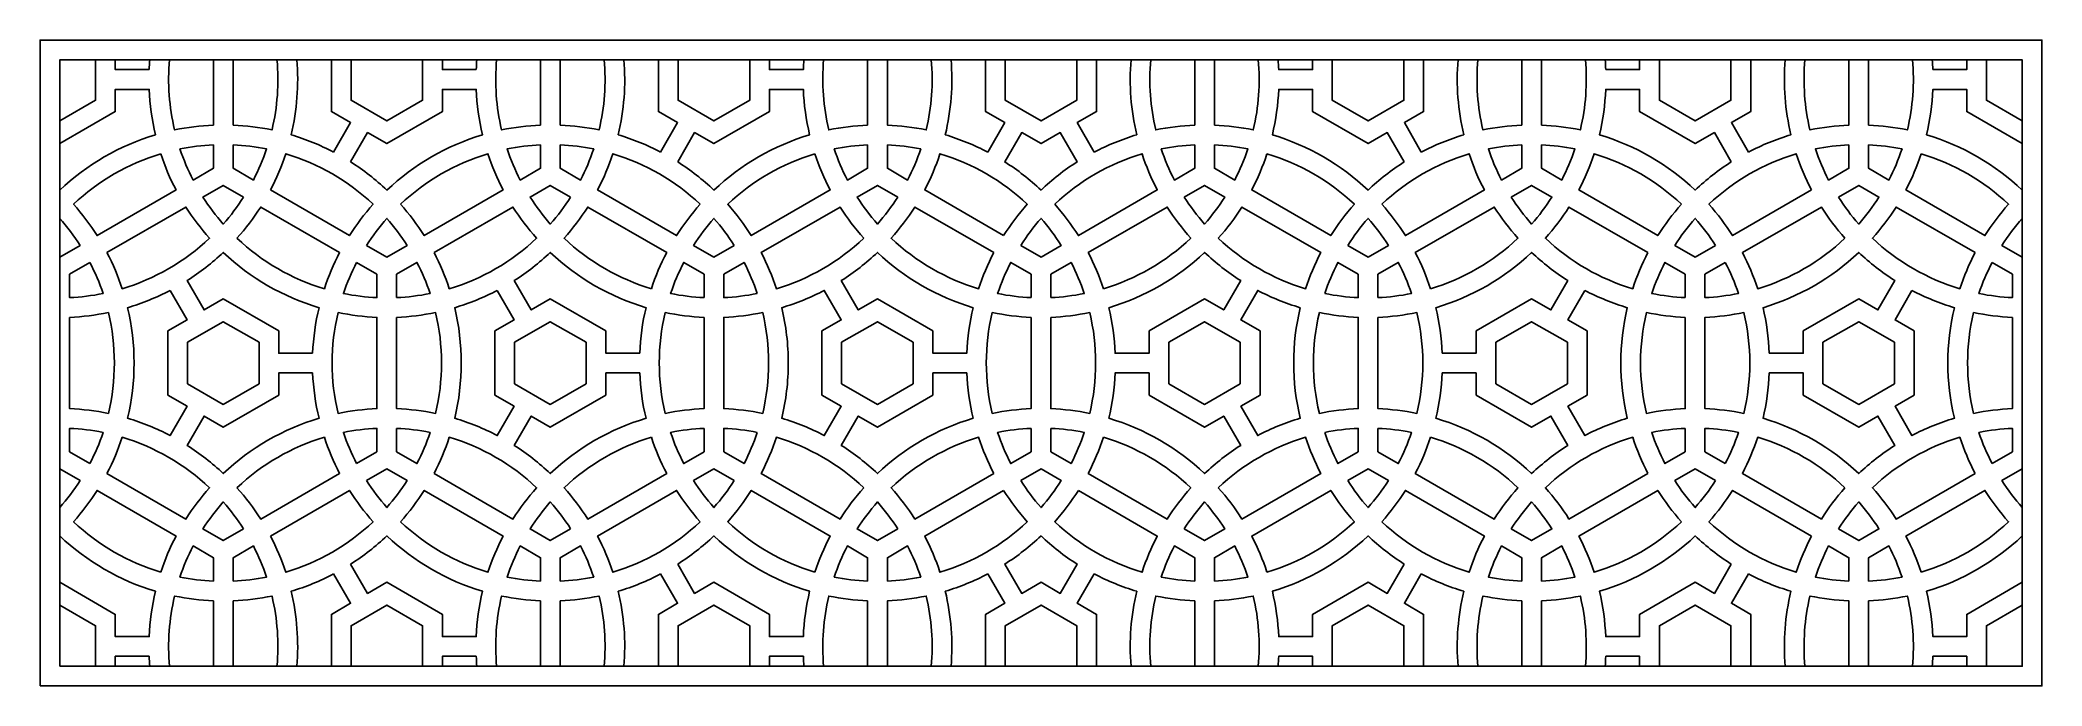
# Model space of a CAD drawing. Extents: x 560 to 2766, y 1221 to 1933.
import ezdxf

# ---------------------------------------------------------------- set-up
doc = ezdxf.new("R2010")
doc.units = 0
doc.layers.add('LAYER_05', color=7, linetype='CONTINUOUS')

msp = doc.modelspace()

# ---------------------------------------------------------------- linework, layer by layer
at = {"layer": 'LAYER_05'}
for points in [[(559.6, 1221.4), (2766.4, 1221.4), (2766.4, 1932.8), (559.6, 1932.8)], [(581.3, 1243.1), (2744.6, 1243.1), (2744.6, 1911), (581.3, 1911)], [(902.4, 1911), (902.4, 1866.5), (941.9, 1843.8), (981.3, 1866.5), (981.3, 1911)], [(1263, 1911), (1263, 1866.5), (1302.4, 1843.8), (1341.9, 1866.5), (1341.9, 1911)], [(1623.5, 1911), (1623.5, 1866.5), (1663, 1843.8), (1702.4, 1866.5), (1702.4, 1911)], [(2063, 1911), (2063, 1866.5), (2023.5, 1843.8), (1984.1, 1866.5), (1984.1, 1911)], [(2423.5, 1911), (2423.5, 1866.5), (2384.1, 1843.8), (2344.6, 1866.5), (2344.6, 1911)], [(801.1, 1577.1), (801.1, 1599.9), (761.6, 1622.6), (722.1, 1599.9), (722.1, 1554.3), (761.6, 1531.5), (801.1, 1554.3)], [(1161.6, 1577.1), (1161.6, 1599.9), (1122.1, 1622.6), (1082.7, 1599.9), (1082.7, 1554.3), (1122.1, 1531.5), (1161.6, 1554.3)], [(1522.2, 1577.1), (1522.2, 1599.9), (1482.7, 1622.6), (1443.2, 1599.9), (1443.2, 1554.3), (1482.7, 1531.5), (1522.2, 1554.3)], [(1803.8, 1599.9), (1803.8, 1554.3), (1843.3, 1531.5), (1882.7, 1554.3), (1882.7, 1599.9), (1843.3, 1622.6)], [(2164.3, 1599.9), (2164.3, 1554.3), (2203.8, 1531.5), (2243.3, 1554.3), (2243.3, 1599.9), (2203.8, 1622.6)], [(2524.9, 1599.9), (2524.9, 1554.3), (2564.4, 1531.5), (2603.8, 1554.3), (2603.8, 1599.9), (2564.4, 1622.6)], [(902.4, 1243.1), (902.4, 1287.6), (941.9, 1310.4), (981.3, 1287.6), (981.3, 1243.1)], [(1263, 1243.1), (1263, 1287.6), (1302.4, 1310.4), (1341.9, 1287.6), (1341.9, 1243.1)], [(1623.5, 1243.1), (1623.5, 1287.6), (1663, 1310.4), (1702.4, 1287.6), (1702.4, 1243.1)], [(2063, 1243.1), (2063, 1287.6), (2023.5, 1310.4), (1984.1, 1287.6), (1984.1, 1243.1)], [(2423.5, 1243.1), (2423.5, 1287.6), (2384.1, 1310.4), (2344.6, 1287.6), (2344.6, 1243.1)]]:
    msp.add_lwpolyline(points, close=True, dxfattribs=at)
for points in [[(581.3, 1843.8), (620.8, 1866.5), (620.8, 1911), (581.3, 1911)], [(2744.6, 1843.8), (2705.2, 1866.5), (2705.2, 1911), (2744.6, 1911)], [(581.3, 1310.4), (620.8, 1287.6), (620.8, 1243.1), (581.3, 1243.1)], [(2744.6, 1310.4), (2705.2, 1287.6), (2705.2, 1243.1), (2744.6, 1243.1)]]:
    msp.add_lwpolyline(points, dxfattribs=at)
for points in [[(679.9, 1900.2), (642.5, 1900.2), (642.5, 1911), (680.5, 1911, 0.010376)], [(702.3, 1911, 0.081079), (707.9, 1833.8, -0.041254), (750.7, 1839.1), (750.7, 1911)], [(820.8, 1911), (772.5, 1911), (772.5, 1839.1, -0.041254), (815.3, 1833.8, 0.081079)], [(883.2, 1809.4, 0.048275), (836.4, 1828.4, 0.079494), (842.7, 1911), (880.7, 1911), (880.7, 1854), (901.9, 1841.8)], [(1040.4, 1900.2), (1003.1, 1900.2), (1003.1, 1911), (1041.1, 1911, 0.010376)], [(1111.3, 1839.1), (1111.3, 1911), (1062.9, 1911, 0.081079), (1068.4, 1833.8, -0.041254)], [(1181.4, 1911, -0.081079), (1175.9, 1833.8, 0.041254), (1133, 1839.1), (1133, 1911)], [(1243.7, 1809.4, 0.048275), (1196.9, 1828.4, 0.079494), (1203.2, 1911), (1241.2, 1911), (1241.2, 1854), (1262.4, 1841.8)], [(1401.6, 1911, 0.010376), (1401, 1900.2), (1363.6, 1900.2), (1363.6, 1911)], [(1471.8, 1839.1), (1471.8, 1911), (1423.4, 1911, 0.081079), (1429, 1833.8, -0.041254)], [(1542, 1911), (1493.6, 1911), (1493.6, 1839.1, -0.041254), (1536.4, 1833.8, 0.081079)], [(1604.3, 1809.4, 0.048275), (1557.5, 1828.4, 0.079494), (1563.8, 1911), (1601.8, 1911), (1601.8, 1854), (1623, 1841.8)], [(1721.7, 1809.4, -0.048275), (1768.5, 1828.4, -0.079494), (1762.2, 1911), (1724.2, 1911), (1724.2, 1854), (1703, 1841.8)], [(1784, 1911, 0.081079), (1789.5, 1833.8, -0.041254), (1832.4, 1839.1), (1832.4, 1911)], [(1854.1, 1839.1), (1854.1, 1911), (1902.5, 1911, -0.081079), (1897, 1833.8, 0.041254)], [(1924.3, 1911, -0.010376), (1925, 1900.2), (1962.3, 1900.2), (1962.3, 1911)], [(2082.2, 1809.4, -0.048275), (2129, 1828.4, -0.079494), (2122.7, 1911), (2084.7, 1911), (2084.7, 1854), (2063.5, 1841.8)], [(2144.6, 1911, 0.081079), (2150.1, 1833.8, -0.041254), (2192.9, 1839.1), (2192.9, 1911)], [(2214.7, 1839.1), (2214.7, 1911), (2263.1, 1911, -0.081079), (2257.5, 1833.8, 0.041254)], [(2285.5, 1900.2), (2322.9, 1900.2), (2322.9, 1911), (2284.9, 1911, -0.010376)], [(2442.8, 1809.4, -0.048275), (2489.6, 1828.4, -0.079494), (2483.3, 1911), (2445.3, 1911), (2445.3, 1854), (2424.1, 1841.8)], [(2505.1, 1911), (2553.5, 1911), (2553.5, 1839.1, 0.041254), (2510.6, 1833.8, -0.081079)], [(2623.6, 1911, -0.081079), (2618.1, 1833.8, 0.041254), (2575.2, 1839.1), (2575.2, 1911)], [(2646.1, 1900.2), (2683.5, 1900.2), (2683.5, 1911), (2645.4, 1911, -0.010376)], [(902, 1798.6), (920.7, 1830.9), (941.9, 1818.7), (1003.1, 1854), (1003.1, 1878.5), (1040.4, 1878.5, 0.048275), (1047.4, 1828.4, 0.117729), (941.9, 1767.5, 0.048275)], [(1262.6, 1798.6), (1281.2, 1830.9), (1302.4, 1818.7), (1363.6, 1854), (1363.6, 1878.5), (1401, 1878.5, 0.048275), (1407.9, 1828.4, 0.117729), (1302.4, 1767.5, 0.048275)], [(2063.4, 1798.6), (2044.7, 1830.9), (2023.5, 1818.7), (1962.3, 1854), (1962.3, 1878.5), (1925, 1878.5, -0.048275), (1918, 1828.4, -0.117729), (2023.5, 1767.5, -0.048275)], [(2423.9, 1798.6), (2405.3, 1830.9), (2384.1, 1818.7), (2322.9, 1854), (2322.9, 1878.5), (2285.5, 1878.5, -0.048275), (2278.6, 1828.4, -0.117729), (2384.1, 1767.5, -0.048275)], [(750.7, 1817.3, 0.038682), (713.8, 1812.8, 0.038682), (728.4, 1778.6), (750.7, 1791.5)], [(772.5, 1817.3, -0.038682), (809.3, 1812.8, -0.038682), (794.8, 1778.6), (772.5, 1791.5)], [(1111.3, 1817.3, 0.038682), (1074.4, 1812.8, 0.038682), (1088.9, 1778.6), (1111.3, 1791.5)], [(1133, 1817.3, -0.038682), (1169.9, 1812.8, -0.038682), (1155.4, 1778.6), (1133, 1791.5)], [(1471.8, 1817.3, 0.038682), (1435, 1812.8, 0.038682), (1449.5, 1778.6), (1471.8, 1791.5)], [(1493.6, 1817.3, -0.038682), (1530.4, 1812.8, -0.038682), (1515.9, 1778.6), (1493.6, 1791.5)], [(1663, 1767.5, 0.048275), (1623.1, 1798.6), (1641.8, 1830.9), (1663, 1818.7), (1684.2, 1830.9), (1702.8, 1798.6, 0.048275)], [(1832.4, 1817.3, 0.038682), (1795.5, 1812.8, 0.038682), (1810, 1778.6), (1832.4, 1791.5)], [(1854.1, 1817.3, -0.038682), (1891, 1812.8, -0.038682), (1876.5, 1778.6), (1854.1, 1791.5)], [(2192.9, 1817.3, 0.038682), (2156.1, 1812.8, 0.038682), (2170.6, 1778.6), (2192.9, 1791.5)], [(2214.7, 1817.3, -0.038682), (2251.5, 1812.8, -0.038682), (2237, 1778.6), (2214.7, 1791.5)], [(2553.5, 1817.3), (2553.5, 1791.5), (2531.1, 1778.6, -0.038682), (2516.6, 1812.8, -0.038682)], [(2575.2, 1817.3, -0.038682), (2612.1, 1812.8, -0.038682), (2597.6, 1778.6), (2575.2, 1791.5)], [(692.7, 1807.5, 0.117115), (596.5, 1751.9, -0.041254), (622.5, 1717.5), (709.5, 1767.7, -0.041254)], [(813.7, 1767.7, 0.041254), (830.5, 1807.5, -0.117115), (926.7, 1751.9, 0.041254), (900.7, 1717.5)], [(957, 1751.9, -0.041254), (983.1, 1717.5), (1070.1, 1767.7, -0.041254), (1053.3, 1807.5, 0.117115)], [(1287.3, 1751.9, 0.117115), (1191, 1807.5, -0.041254), (1174.2, 1767.7), (1261.2, 1717.5, -0.041254)], [(1413.8, 1807.5, 0.041254), (1430.6, 1767.7), (1343.6, 1717.5, 0.041254), (1317.6, 1751.9, -0.117115)], [(1621.8, 1717.5, -0.041254), (1647.8, 1751.9, 0.117115), (1551.6, 1807.5, -0.041254), (1534.8, 1767.7)], [(1678.1, 1751.9, -0.041254), (1704.2, 1717.5), (1791.2, 1767.7, -0.041254), (1774.4, 1807.5, 0.117115)], [(1912.1, 1807.5, -0.041254), (1895.3, 1767.7), (1982.3, 1717.5, -0.041254), (2008.4, 1751.9, 0.117115)], [(2038.7, 1751.9, -0.117115), (2134.9, 1807.5, 0.041254), (2151.7, 1767.7), (2064.7, 1717.5, 0.041254)], [(2368.9, 1751.9, 0.041254), (2342.9, 1717.5), (2255.9, 1767.7, 0.041254), (2272.7, 1807.5, -0.117115)], [(2512.3, 1767.7, -0.041254), (2495.5, 1807.5, 0.117115), (2399.2, 1751.9, -0.041254), (2425.3, 1717.5)], [(2633.2, 1807.5, -0.117115), (2729.5, 1751.9, 0.041254), (2703.4, 1717.5), (2616.4, 1767.7, 0.041254)], [(784, 1759.8, -0.038682), (761.6, 1730.1, -0.038682), (739.2, 1759.8), (761.6, 1772.7)], [(1144.5, 1759.8, -0.038682), (1122.1, 1730.1, -0.038682), (1099.8, 1759.8), (1122.1, 1772.7)], [(1505.1, 1759.8, -0.038682), (1482.7, 1730.1, -0.038682), (1460.3, 1759.8), (1482.7, 1772.7)], [(1820.9, 1759.8, 0.038682), (1843.3, 1730.1, 0.038682), (1865.6, 1759.8), (1843.3, 1772.7)], [(2181.4, 1759.8), (2203.8, 1772.7), (2226.2, 1759.8, -0.038682), (2203.8, 1730.1, -0.038682)], [(2542, 1759.8, 0.038682), (2564.4, 1730.1, 0.038682), (2586.7, 1759.8), (2564.4, 1772.7)], [(633.4, 1698.7, -0.041254), (650.2, 1658.9, 0.117115), (746.4, 1714.5, -0.041254), (720.4, 1748.9)], [(776.7, 1714.5, 0.041254), (802.8, 1748.9), (889.8, 1698.7, 0.041254), (873, 1658.9, -0.117115)], [(993.9, 1698.7, -0.041254), (1010.7, 1658.9, 0.117115), (1107, 1714.5, -0.041254), (1080.9, 1748.9)], [(1233.5, 1658.9, -0.041254), (1250.4, 1698.7), (1163.3, 1748.9, -0.041254), (1137.3, 1714.5, 0.117115)], [(1467.6, 1714.5, -0.117115), (1371.3, 1658.9, 0.041254), (1354.5, 1698.7), (1441.5, 1748.9, 0.041254)], [(1610.9, 1698.7, 0.041254), (1594.1, 1658.9, -0.117115), (1497.8, 1714.5, 0.041254), (1523.9, 1748.9)], [(1731.9, 1658.9, 0.041254), (1715, 1698.7), (1802.1, 1748.9, 0.041254), (1828.1, 1714.5, -0.117115)], [(1858.4, 1714.5, 0.117115), (1954.7, 1658.9, -0.041254), (1971.5, 1698.7), (1884.5, 1748.9, -0.041254)], [(2092.4, 1658.9, 0.041254), (2075.6, 1698.7), (2162.6, 1748.9, 0.041254), (2188.7, 1714.5, -0.117115)], [(2332, 1698.7, 0.041254), (2315.2, 1658.9, -0.117115), (2219, 1714.5, 0.041254), (2245, 1748.9)], [(2549.2, 1714.5, -0.041254), (2523.2, 1748.9), (2436.1, 1698.7, -0.041254), (2453, 1658.9, 0.117115)], [(2692.6, 1698.7, 0.041254), (2675.8, 1658.9, -0.117115), (2579.5, 1714.5, 0.041254), (2605.6, 1748.9)], [(919.5, 1706.6), (941.9, 1693.7), (964.2, 1706.6, 0.038682), (941.9, 1736.3, 0.038682)], [(1324.8, 1706.6, 0.038682), (1302.4, 1736.3, 0.038682), (1280, 1706.6), (1302.4, 1693.7)], [(1640.6, 1706.6, -0.038682), (1663, 1736.3, -0.038682), (1685.3, 1706.6), (1663, 1693.7)], [(2001.2, 1706.6), (2023.5, 1693.7), (2045.9, 1706.6, 0.038682), (2023.5, 1736.3, 0.038682)], [(2406.5, 1706.6), (2384.1, 1693.7), (2361.7, 1706.6, -0.038682), (2384.1, 1736.3, -0.038682)], [(614.5, 1687.8, -0.038682), (629.1, 1653.6, -0.038682), (592.2, 1649.1), (592.2, 1674.9)], [(860.1, 1587.9), (822.8, 1587.9), (822.8, 1612.4), (761.6, 1647.7), (740.4, 1635.5), (721.7, 1667.8, 0.048275), (761.6, 1698.9, 0.117729), (867.1, 1638, 0.048275)], [(908.6, 1687.8), (931, 1674.9), (931, 1649.1, -0.038682), (894.1, 1653.6, -0.038682)], [(952.7, 1649.1, 0.038682), (989.6, 1653.6, 0.038682), (975.1, 1687.8), (952.7, 1674.9)], [(1220.7, 1587.9), (1183.3, 1587.9), (1183.3, 1612.4), (1122.1, 1647.7), (1101, 1635.5), (1082.3, 1667.8, 0.048275), (1122.1, 1698.9, 0.117729), (1227.6, 1638, 0.048275)], [(1291.6, 1649.1), (1291.6, 1674.9), (1269.2, 1687.8, 0.038682), (1254.7, 1653.6, 0.038682)], [(1350.2, 1653.6, -0.038682), (1313.3, 1649.1), (1313.3, 1674.9), (1335.7, 1687.8, -0.038682)], [(1588.2, 1638, 0.048275), (1581.2, 1587.9), (1543.9, 1587.9), (1543.9, 1612.4), (1482.7, 1647.7), (1461.5, 1635.5), (1442.8, 1667.8, 0.048275), (1482.7, 1698.9, 0.117729)], [(1652.1, 1649.1, -0.038682), (1615.2, 1653.6, -0.038682), (1629.7, 1687.8), (1652.1, 1674.9)], [(1673.8, 1649.1, 0.038682), (1710.7, 1653.6, 0.038682), (1696.2, 1687.8), (1673.8, 1674.9)], [(1737.8, 1638, -0.048275), (1744.7, 1587.9), (1782.1, 1587.9), (1782.1, 1612.4), (1843.3, 1647.7), (1864.4, 1635.5), (1883.1, 1667.8, -0.048275), (1843.3, 1698.9, -0.117729)], [(1975.8, 1653.6, 0.038682), (2012.7, 1649.1), (2012.7, 1674.9), (1990.3, 1687.8, 0.038682)], [(2034.4, 1649.1), (2034.4, 1674.9), (2056.8, 1687.8, -0.038682), (2071.3, 1653.6, -0.038682)], [(2105.3, 1587.9), (2142.6, 1587.9), (2142.6, 1612.4), (2203.8, 1647.7), (2225, 1635.5), (2243.7, 1667.8, -0.048275), (2203.8, 1698.9, -0.117729), (2098.3, 1638, -0.048275)], [(2373.2, 1649.1, -0.038682), (2336.3, 1653.6, -0.038682), (2350.8, 1687.8), (2373.2, 1674.9)], [(2417.3, 1687.8), (2394.9, 1674.9), (2394.9, 1649.1, 0.038682), (2431.8, 1653.6, 0.038682)], [(2465.8, 1587.9), (2503.2, 1587.9), (2503.2, 1612.4), (2564.4, 1647.7), (2585.5, 1635.5), (2604.2, 1667.8, -0.048275), (2564.4, 1698.9, -0.117729), (2458.9, 1638, -0.048275)], [(2711.4, 1687.8, 0.038682), (2696.9, 1653.6, 0.038682), (2733.8, 1649.1), (2733.8, 1674.9)], [(702.9, 1657, -0.048275), (656.1, 1638, -0.117729), (656.1, 1516.2, -0.048275), (702.9, 1497.2), (721.6, 1529.5), (700.4, 1541.8), (700.4, 1612.4), (721.6, 1624.6)], [(1063.5, 1657, -0.048275), (1016.7, 1638, -0.117729), (1016.7, 1516.2, -0.048275), (1063.5, 1497.2), (1082.1, 1529.5), (1061, 1541.8), (1061, 1612.4), (1082.1, 1624.6)], [(1384.4, 1577.1, 0.058662), (1377.2, 1638, 0.048275), (1424, 1657), (1442.7, 1624.6), (1421.5, 1612.4), (1421.5, 1541.8), (1442.7, 1529.5), (1424, 1497.2, 0.048275), (1377.2, 1516.2, 0.058662)], [(1948.7, 1638, 0.117729), (1948.7, 1516.2, 0.048275), (1901.9, 1497.2), (1883.3, 1529.5), (1904.4, 1541.8), (1904.4, 1612.4), (1883.3, 1624.6), (1901.9, 1657, 0.048275)], [(2262.5, 1657, 0.048275), (2309.3, 1638, 0.117729), (2309.3, 1516.2, 0.048275), (2262.5, 1497.2), (2243.8, 1529.5), (2265, 1541.8), (2265, 1612.4), (2243.8, 1624.6)], [(2623, 1657, 0.048275), (2669.8, 1638, 0.117729), (2669.8, 1516.2, 0.048275), (2623, 1497.2), (2604.4, 1529.5), (2625.5, 1541.8), (2625.5, 1612.4), (2604.4, 1624.6)], [(592.2, 1627.3, 0.041254), (635, 1632.7, -0.117115), (635, 1521.5, 0.041254), (592.2, 1526.8)], [(888.1, 1632.7, 0.117115), (888.1, 1521.5, -0.041254), (931, 1526.8), (931, 1627.3, -0.041254)], [(952.7, 1627.3, 0.041254), (995.6, 1632.7, -0.117115), (995.6, 1521.5, 0.041254), (952.7, 1526.8)], [(1291.6, 1627.3, -0.041254), (1248.7, 1632.7, 0.117115), (1248.7, 1521.5, -0.041254), (1291.6, 1526.8)], [(1362.7, 1577.1, 0.058358), (1356.2, 1632.7, -0.041254), (1313.3, 1627.3), (1313.3, 1526.8, -0.041254), (1356.2, 1521.5, 0.058358)], [(1652.1, 1627.3, -0.041254), (1609.2, 1632.7, 0.117115), (1609.2, 1521.5, -0.041254), (1652.1, 1526.8)], [(1673.8, 1627.3), (1673.8, 1526.8, -0.041254), (1716.7, 1521.5, 0.117115), (1716.7, 1632.7, -0.041254)], [(1969.8, 1632.7, 0.117115), (1969.8, 1521.5, -0.041254), (2012.7, 1526.8), (2012.7, 1627.3, -0.041254)], [(2034.4, 1627.3), (2034.4, 1526.8, -0.041254), (2077.3, 1521.5, 0.117115), (2077.3, 1632.7, -0.041254)], [(2373.2, 1627.3), (2373.2, 1526.8, 0.041254), (2330.4, 1521.5, -0.117115), (2330.4, 1632.7, 0.041254)], [(2444.3, 1577.1, 0.058358), (2437.8, 1632.7, -0.041254), (2394.9, 1627.3), (2394.9, 1526.8, -0.041254), (2437.8, 1521.5, 0.058358)], [(2733.8, 1627.3), (2733.8, 1526.8, 0.041254), (2690.9, 1521.5, -0.117115), (2690.9, 1632.7, 0.041254)], [(860.1, 1566.2), (822.8, 1566.2), (822.8, 1541.8), (761.6, 1506.4), (740.4, 1518.7), (721.7, 1486.3, -0.048275), (761.6, 1455.3, -0.117729), (867.1, 1516.2, -0.048275)], [(1220.7, 1566.2), (1183.3, 1566.2), (1183.3, 1541.8), (1122.1, 1506.4), (1101, 1518.7), (1082.3, 1486.3, -0.048275), (1122.1, 1455.3, -0.117729), (1227.6, 1516.2, -0.048275)], [(1588.2, 1516.2, -0.048275), (1581.2, 1566.2), (1543.9, 1566.2), (1543.9, 1541.8), (1482.7, 1506.4), (1461.5, 1518.7), (1442.8, 1486.3, -0.048275), (1482.7, 1455.3, -0.117729)], [(1737.8, 1516.2, 0.048275), (1744.7, 1566.2), (1782.1, 1566.2), (1782.1, 1541.8), (1843.3, 1506.4), (1864.4, 1518.7), (1883.1, 1486.3, 0.048275), (1843.3, 1455.3, 0.117729)], [(2105.3, 1566.2), (2142.6, 1566.2), (2142.6, 1541.8), (2203.8, 1506.4), (2225, 1518.7), (2243.7, 1486.3, 0.048275), (2203.8, 1455.3, 0.117729), (2098.3, 1516.2, 0.048275)], [(2465.8, 1566.2), (2503.2, 1566.2), (2503.2, 1541.8), (2564.4, 1506.4), (2585.5, 1518.7), (2604.2, 1486.3, 0.048275), (2564.4, 1455.3, 0.117729), (2458.9, 1516.2, 0.048275)], [(614.5, 1466.3, 0.038682), (629.1, 1500.6, 0.038682), (592.2, 1505.1), (592.2, 1479.3)], [(908.6, 1466.3), (931, 1479.3), (931, 1505.1, 0.038682), (894.1, 1500.6, 0.038682)], [(952.7, 1505.1, -0.038682), (989.6, 1500.6, -0.038682), (975.1, 1466.3), (952.7, 1479.3)], [(1291.6, 1505.1), (1291.6, 1479.3), (1269.2, 1466.3, -0.038682), (1254.7, 1500.6, -0.038682)], [(1350.2, 1500.6, 0.038682), (1313.3, 1505.1), (1313.3, 1479.3), (1335.7, 1466.3, 0.038682)], [(1652.1, 1505.1, 0.038682), (1615.2, 1500.6, 0.038682), (1629.7, 1466.3), (1652.1, 1479.3)], [(1673.8, 1505.1, -0.038682), (1710.7, 1500.6, -0.038682), (1696.2, 1466.3), (1673.8, 1479.3)], [(1975.8, 1500.6, -0.038682), (2012.7, 1505.1), (2012.7, 1479.3), (1990.3, 1466.3, -0.038682)], [(2034.4, 1505.1), (2034.4, 1479.3), (2056.8, 1466.3, 0.038682), (2071.3, 1500.6, 0.038682)], [(2373.2, 1505.1, 0.038682), (2336.3, 1500.6, 0.038682), (2350.8, 1466.3), (2373.2, 1479.3)], [(2417.3, 1466.3), (2394.9, 1479.3), (2394.9, 1505.1, -0.038682), (2431.8, 1500.6, -0.038682)], [(2711.4, 1466.3, -0.038682), (2696.9, 1500.6, -0.038682), (2733.8, 1505.1), (2733.8, 1479.3)], [(633.4, 1455.5, 0.041254), (650.2, 1495.3, -0.117115), (746.4, 1439.7, 0.041254), (720.4, 1405.2)], [(776.7, 1439.7, -0.041254), (802.8, 1405.2), (889.8, 1455.5, -0.041254), (873, 1495.3, 0.117115)], [(993.9, 1455.5, 0.041254), (1010.7, 1495.3, -0.117115), (1107, 1439.7, 0.041254), (1080.9, 1405.2)], [(1233.5, 1495.3, 0.041254), (1250.4, 1455.5), (1163.3, 1405.2, 0.041254), (1137.3, 1439.7, -0.117115)], [(1467.6, 1439.7, 0.117115), (1371.3, 1495.3, -0.041254), (1354.5, 1455.5), (1441.5, 1405.2, -0.041254)], [(1610.9, 1455.5, -0.041254), (1594.1, 1495.3, 0.117115), (1497.8, 1439.7, -0.041254), (1523.9, 1405.2)], [(1731.9, 1495.3, -0.041254), (1715, 1455.5), (1802.1, 1405.2, -0.041254), (1828.1, 1439.7, 0.117115)], [(1858.4, 1439.7, -0.117115), (1954.7, 1495.3, 0.041254), (1971.5, 1455.5), (1884.5, 1405.2, 0.041254)], [(2092.4, 1495.3, -0.041254), (2075.6, 1455.5), (2162.6, 1405.2, -0.041254), (2188.7, 1439.7, 0.117115)], [(2332, 1455.5, -0.041254), (2315.2, 1495.3, 0.117115), (2219, 1439.7, -0.041254), (2245, 1405.2)], [(2549.2, 1439.7, 0.041254), (2523.2, 1405.2), (2436.1, 1455.5, 0.041254), (2453, 1495.3, -0.117115)], [(2692.6, 1455.5, -0.041254), (2675.8, 1495.3, 0.117115), (2579.5, 1439.7, -0.041254), (2605.6, 1405.2)], [(919.5, 1447.5), (941.9, 1460.5), (964.2, 1447.5, -0.038682), (941.9, 1417.9, -0.038682)], [(1324.8, 1447.5, -0.038682), (1302.4, 1417.9, -0.038682), (1280, 1447.5), (1302.4, 1460.5)], [(1640.6, 1447.5), (1663, 1460.5), (1685.3, 1447.5, -0.038682), (1663, 1417.9, -0.038682)], [(2001.2, 1447.5), (2023.5, 1460.5), (2045.9, 1447.5, -0.038682), (2023.5, 1417.9, -0.038682)], [(2406.5, 1447.5, -0.038682), (2384.1, 1417.9, -0.038682), (2361.7, 1447.5), (2384.1, 1460.5)], [(692.7, 1346.6, -0.117115), (596.5, 1402.2, 0.041254), (622.5, 1436.7), (709.5, 1386.4, 0.041254)], [(813.7, 1386.4, -0.041254), (830.5, 1346.6, 0.117115), (926.7, 1402.2, -0.041254), (900.7, 1436.7)], [(957, 1402.2, 0.041254), (983.1, 1436.7), (1070.1, 1386.4, 0.041254), (1053.3, 1346.6, -0.117115)], [(1287.3, 1402.2, -0.117115), (1191, 1346.6, 0.041254), (1174.2, 1386.4), (1261.2, 1436.7, 0.041254)], [(1413.8, 1346.6, -0.041254), (1430.6, 1386.4), (1343.6, 1436.7, -0.041254), (1317.6, 1402.2, 0.117115)], [(1621.8, 1436.7, 0.041254), (1647.8, 1402.2, -0.117115), (1551.6, 1346.6, 0.041254), (1534.8, 1386.4)], [(1704.2, 1436.7, -0.041254), (1678.1, 1402.2, 0.117115), (1774.4, 1346.6, -0.041254), (1791.2, 1386.4)], [(1912.1, 1346.6, 0.041254), (1895.3, 1386.4), (1982.3, 1436.7, 0.041254), (2008.4, 1402.2, -0.117115)], [(2038.7, 1402.2, 0.117115), (2134.9, 1346.6, -0.041254), (2151.7, 1386.4), (2064.7, 1436.7, -0.041254)], [(2368.9, 1402.2, -0.041254), (2342.9, 1436.7), (2255.9, 1386.4, -0.041254), (2272.7, 1346.6, 0.117115)], [(2512.3, 1386.4, 0.041254), (2495.5, 1346.6, -0.117115), (2399.2, 1402.2, 0.041254), (2425.3, 1436.7)], [(2633.2, 1346.6, 0.117115), (2729.5, 1402.2, -0.041254), (2703.4, 1436.7), (2616.4, 1386.4, -0.041254)], [(784, 1394.4, 0.038682), (761.6, 1424, 0.038682), (739.2, 1394.4), (761.6, 1381.5)], [(1144.5, 1394.4), (1122.1, 1381.5), (1099.8, 1394.4, -0.038682), (1122.1, 1424, -0.038682)], [(1505.1, 1394.4, 0.038682), (1482.7, 1424, 0.038682), (1460.3, 1394.4), (1482.7, 1381.5)], [(1820.9, 1394.4, -0.038682), (1843.3, 1424, -0.038682), (1865.6, 1394.4), (1843.3, 1381.5)], [(2181.4, 1394.4, -0.038682), (2203.8, 1424, -0.038682), (2226.2, 1394.4), (2203.8, 1381.5)], [(2542, 1394.4, -0.038682), (2564.4, 1424, -0.038682), (2586.7, 1394.4), (2564.4, 1381.5)], [(750.7, 1336.8, -0.038682), (713.8, 1341.3, -0.038682), (728.4, 1375.6), (750.7, 1362.6)], [(772.5, 1336.8, 0.038682), (809.3, 1341.3, 0.038682), (794.8, 1375.6), (772.5, 1362.6)], [(902, 1355.6), (920.7, 1323.2), (941.9, 1335.5), (1003.1, 1300.2), (1003.1, 1275.7), (1040.4, 1275.7, -0.048275), (1047.4, 1325.7, -0.117729), (941.9, 1386.6, -0.048275)], [(1111.3, 1336.8, -0.038682), (1074.4, 1341.3, -0.038682), (1088.9, 1375.6), (1111.3, 1362.6)], [(1133, 1336.8, 0.038682), (1169.9, 1341.3, 0.038682), (1155.4, 1375.6), (1133, 1362.6)], [(1262.6, 1355.6), (1281.2, 1323.2), (1302.4, 1335.5), (1363.6, 1300.2), (1363.6, 1275.7), (1401, 1275.7, -0.048275), (1407.9, 1325.7, -0.117729), (1302.4, 1386.6, -0.048275)], [(1471.8, 1336.8, -0.038682), (1435, 1341.3, -0.038682), (1449.5, 1375.6), (1471.8, 1362.6)], [(1493.6, 1336.8, 0.038682), (1530.4, 1341.3, 0.038682), (1515.9, 1375.6), (1493.6, 1362.6)], [(1663, 1386.6, -0.048275), (1623.1, 1355.6), (1641.8, 1323.2), (1663, 1335.5), (1684.2, 1323.2), (1702.8, 1355.6, -0.048275)], [(1832.4, 1336.8, -0.038682), (1795.5, 1341.3, -0.038682), (1810, 1375.6), (1832.4, 1362.6)], [(1854.1, 1336.8, 0.038682), (1891, 1341.3, 0.038682), (1876.5, 1375.6), (1854.1, 1362.6)], [(2063.4, 1355.6), (2044.7, 1323.2), (2023.5, 1335.5), (1962.3, 1300.2), (1962.3, 1275.7), (1925, 1275.7, 0.048275), (1918, 1325.7, 0.117729), (2023.5, 1386.6, 0.048275)], [(2192.9, 1336.8, -0.038682), (2156.1, 1341.3, -0.038682), (2170.6, 1375.6), (2192.9, 1362.6)], [(2214.7, 1336.8, 0.038682), (2251.5, 1341.3, 0.038682), (2237, 1375.6), (2214.7, 1362.6)], [(2423.9, 1355.6), (2405.3, 1323.2), (2384.1, 1335.5), (2322.9, 1300.2), (2322.9, 1275.7), (2285.5, 1275.7, 0.048275), (2278.6, 1325.7, 0.117729), (2384.1, 1386.6, 0.048275)], [(2553.5, 1336.8, -0.038682), (2516.6, 1341.3, -0.038682), (2531.1, 1375.6), (2553.5, 1362.6)], [(2575.2, 1336.8), (2575.2, 1362.6), (2597.6, 1375.6, -0.038682), (2612.1, 1341.3, -0.038682)], [(883.2, 1344.7, -0.048275), (836.4, 1325.7, -0.079494), (842.7, 1243.1), (880.7, 1243.1), (880.7, 1300.2), (901.9, 1312.4)], [(1243.7, 1344.7, -0.048275), (1196.9, 1325.7, -0.079494), (1203.2, 1243.1), (1241.2, 1243.1), (1241.2, 1300.2), (1262.4, 1312.4)], [(1604.3, 1344.7, -0.048275), (1557.5, 1325.7, -0.079494), (1563.8, 1243.1), (1601.8, 1243.1), (1601.8, 1300.2), (1623, 1312.4)], [(1721.7, 1344.7, 0.048275), (1768.5, 1325.7, 0.079494), (1762.2, 1243.1), (1724.2, 1243.1), (1724.2, 1300.2), (1703, 1312.4)], [(2082.2, 1344.7, 0.048275), (2129, 1325.7, 0.079494), (2122.7, 1243.1), (2084.7, 1243.1), (2084.7, 1300.2), (2063.5, 1312.4)], [(2442.8, 1344.7, 0.048275), (2489.6, 1325.7, 0.079494), (2483.3, 1243.1), (2445.3, 1243.1), (2445.3, 1300.2), (2424.1, 1312.4)], [(702.3, 1243.1, -0.081079), (707.9, 1320.4, 0.041254), (750.7, 1315.1), (750.7, 1243.1)], [(820.8, 1243.1), (772.5, 1243.1), (772.5, 1315.1, 0.041254), (815.3, 1320.4, -0.081079)], [(1111.3, 1315.1), (1111.3, 1243.1), (1062.9, 1243.1, -0.081079), (1068.4, 1320.4, 0.041254)], [(1181.4, 1243.1, 0.081079), (1175.9, 1320.4, -0.041254), (1133, 1315.1), (1133, 1243.1)], [(1471.8, 1315.1), (1471.8, 1243.1), (1423.4, 1243.1, -0.081079), (1429, 1320.4, 0.041254)], [(1542, 1243.1), (1493.6, 1243.1), (1493.6, 1315.1, 0.041254), (1536.4, 1320.4, -0.081079)], [(1784, 1243.1), (1832.4, 1243.1), (1832.4, 1315.1, -0.041254), (1789.5, 1320.4, 0.081079)], [(1854.1, 1315.1), (1854.1, 1243.1), (1902.5, 1243.1, 0.081079), (1897, 1320.4, -0.041254)], [(2144.6, 1243.1, -0.081079), (2150.1, 1320.4, 0.041254), (2192.9, 1315.1), (2192.9, 1243.1)], [(2214.7, 1315.1), (2214.7, 1243.1), (2263.1, 1243.1, 0.081079), (2257.5, 1320.4, -0.041254)], [(2505.1, 1243.1), (2553.5, 1243.1), (2553.5, 1315.1, -0.041254), (2510.6, 1320.4, 0.081079)], [(2623.6, 1243.1, 0.081079), (2618.1, 1320.4, -0.041254), (2575.2, 1315.1), (2575.2, 1243.1)], [(679.9, 1254), (642.5, 1254), (642.5, 1243.1), (680.5, 1243.1, -0.010376)], [(1040.4, 1254), (1003.1, 1254), (1003.1, 1243.1), (1041.1, 1243.1, -0.010376)], [(1401.6, 1243.1, -0.010376), (1401, 1254), (1363.6, 1254), (1363.6, 1243.1)], [(1924.3, 1243.1, 0.010376), (1925, 1254), (1962.3, 1254), (1962.3, 1243.1)], [(2285.5, 1254), (2322.9, 1254), (2322.9, 1243.1), (2284.9, 1243.1, 0.010376)], [(2646.1, 1254), (2683.5, 1254), (2683.5, 1243.1), (2645.4, 1243.1, 0.010376)]]:
    msp.add_lwpolyline(points, format="xyb", close=True, dxfattribs=at)
for points in [[(581.3, 1818.7), (642.5, 1854), (642.5, 1878.5), (679.9, 1878.5, 0.048275), (686.8, 1828.4, 0.117729), (581.3, 1767.5)], [(2744.6, 1818.7), (2683.5, 1854), (2683.5, 1878.5), (2646.1, 1878.5, -0.048275), (2639.2, 1828.4, -0.117729), (2744.6, 1767.5)], [(581.3, 1693.7), (603.7, 1706.6, 0.038682), (581.3, 1736.3)], [(2744.6, 1693.7), (2722.3, 1706.6, -0.038682), (2744.6, 1736.3)], [(581.3, 1460.5), (603.7, 1447.5, -0.038682), (581.3, 1417.9)], [(2744.6, 1460.5), (2722.3, 1447.5, 0.038682), (2744.6, 1417.9)], [(581.3, 1335.5), (642.5, 1300.2), (642.5, 1275.7), (679.9, 1275.7, -0.048275), (686.8, 1325.7, -0.117729), (581.3, 1386.6)], [(2744.6, 1335.5), (2683.5, 1300.2), (2683.5, 1275.7), (2646.1, 1275.7, 0.048275), (2639.2, 1325.7, 0.117729), (2744.6, 1386.6)]]:
    msp.add_lwpolyline(points, format="xyb", dxfattribs=at)

doc.saveas('drawing.dxf')
